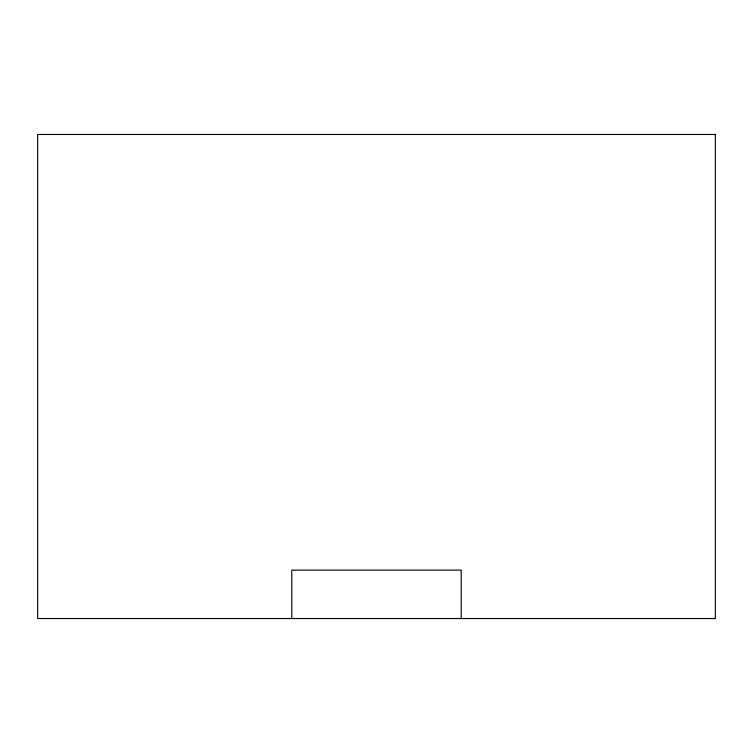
<?xml version="1.0" encoding="UTF-8"?>
<svg xmlns="http://www.w3.org/2000/svg" width="753" height="753" viewBox="0 0 753 753"><rect width="100%" height="100%" fill="white"/><g stroke="black" fill="none" stroke-linecap="round" stroke-linejoin="round"><path stroke-width="1.13" d="M461.213 618.533L461.213 570.125L291.788 570.125L291.788 618.533M715.35 134.467L37.65 134.467L37.65 618.533L715.35 618.533L715.35 134.467"/></g></svg>
